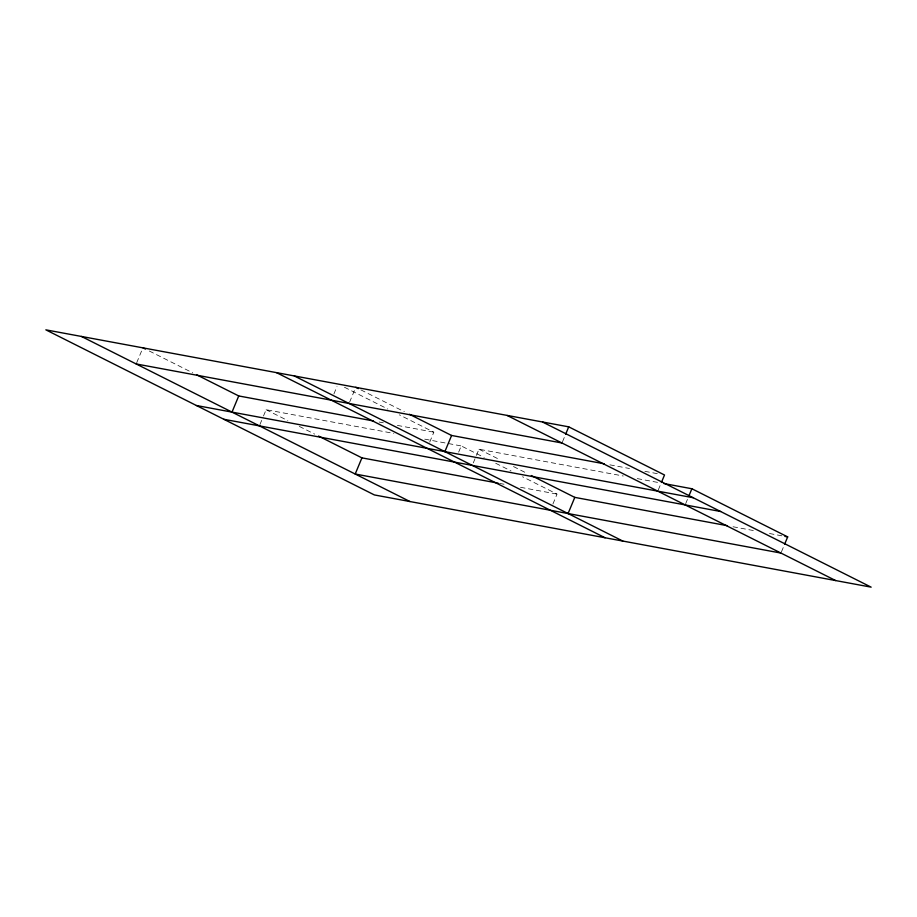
<?xml version="1.0" encoding="UTF-8"?>
<svg xmlns="http://www.w3.org/2000/svg" width="917" height="917" viewBox="0 0 917 917"><rect width="100%" height="100%" fill="white"/><g stroke="black" fill="none" stroke-linecap="round" stroke-linejoin="round"><path stroke-width="0.69" stroke-dasharray="4.58 3.44" d="M136.702 362.719L142.399 349.045M259.901 424.628L263.007 417.166M263.523 415.928L266.113 409.716L393.852 433.42M333.903 393.966L336.998 386.504M349.572 402.231L354.741 389.794M429.718 442.12L433.856 432.171L399.365 414.839M458.649 452.15L461.24 445.937L484.233 457.491M473.287 462.902L475.877 456.689M476.393 455.44L478.983 449.227L623.251 476.003M562.511 441.765L565.101 435.541M552.917 504.029L557.055 494.091L522.564 476.748M658.303 489.907L660.893 483.695M685.675 503.674L687.739 498.699M781.467 551.816L784.058 545.604M379.111 422.015L383.317 422.794M397.359 425.396L433.856 432.171M609.885 464.85L629.498 468.495M644.903 471.349L657.512 473.688M424.743 439.151L461.24 445.937M637.258 478.605L659.667 482.766M499.501 483.397L505.118 484.44M520.558 487.305L557.055 494.091M733.061 526.759L755.47 530.92M769.478 533.522L782.075 535.86M360.885 389.885L404.328 411.71M478.983 449.227L499.421 459.497M513.474 466.558L527.527 473.619M344.425 387.226L387.868 409.062M495.73 463.268L511.067 470.971M149.299 351.005L192.742 372.841M266.113 409.716L287.835 420.628M299.332 426.405L314.657 434.108"/><path stroke-width="1.38" d="M232.001 412.123L238.729 395.949L373.494 420.972M498.103 483.144L361.928 457.87L355.2 474.032L780.952 553.066M444.871 451.634L451.6 435.472L604.28 463.807M565.617 434.303L568.723 426.841L664.516 474.995L661.409 482.457M568.07 513.543L574.799 497.381L727.456 525.716M688.782 496.212L691.888 488.75L787.68 536.892L784.574 544.354M568.723 426.841L45.85 329.845L374.377 494.939L871.15 587.155L542.623 422.061M136.186 363.957L561.995 443.003L835.685 580.576M663.874 483.546L691.888 488.75M196.421 405.509L693.195 497.725M223.805 419.275L720.579 511.491M784.883 536.376L787.68 536.892M507.158 415.47L561.995 443.003M355.785 387.318L358.341 388.602M409.44 414.278L451.6 435.472M531.356 475.545L574.799 497.381M294.3 375.959L622.826 541.064M276.556 372.669L605.082 537.763M142.914 347.795L145.471 349.079M196.57 374.766L238.729 395.949M318.497 436.033L361.928 457.87M81.43 336.447L409.956 501.542"/></g></svg>
